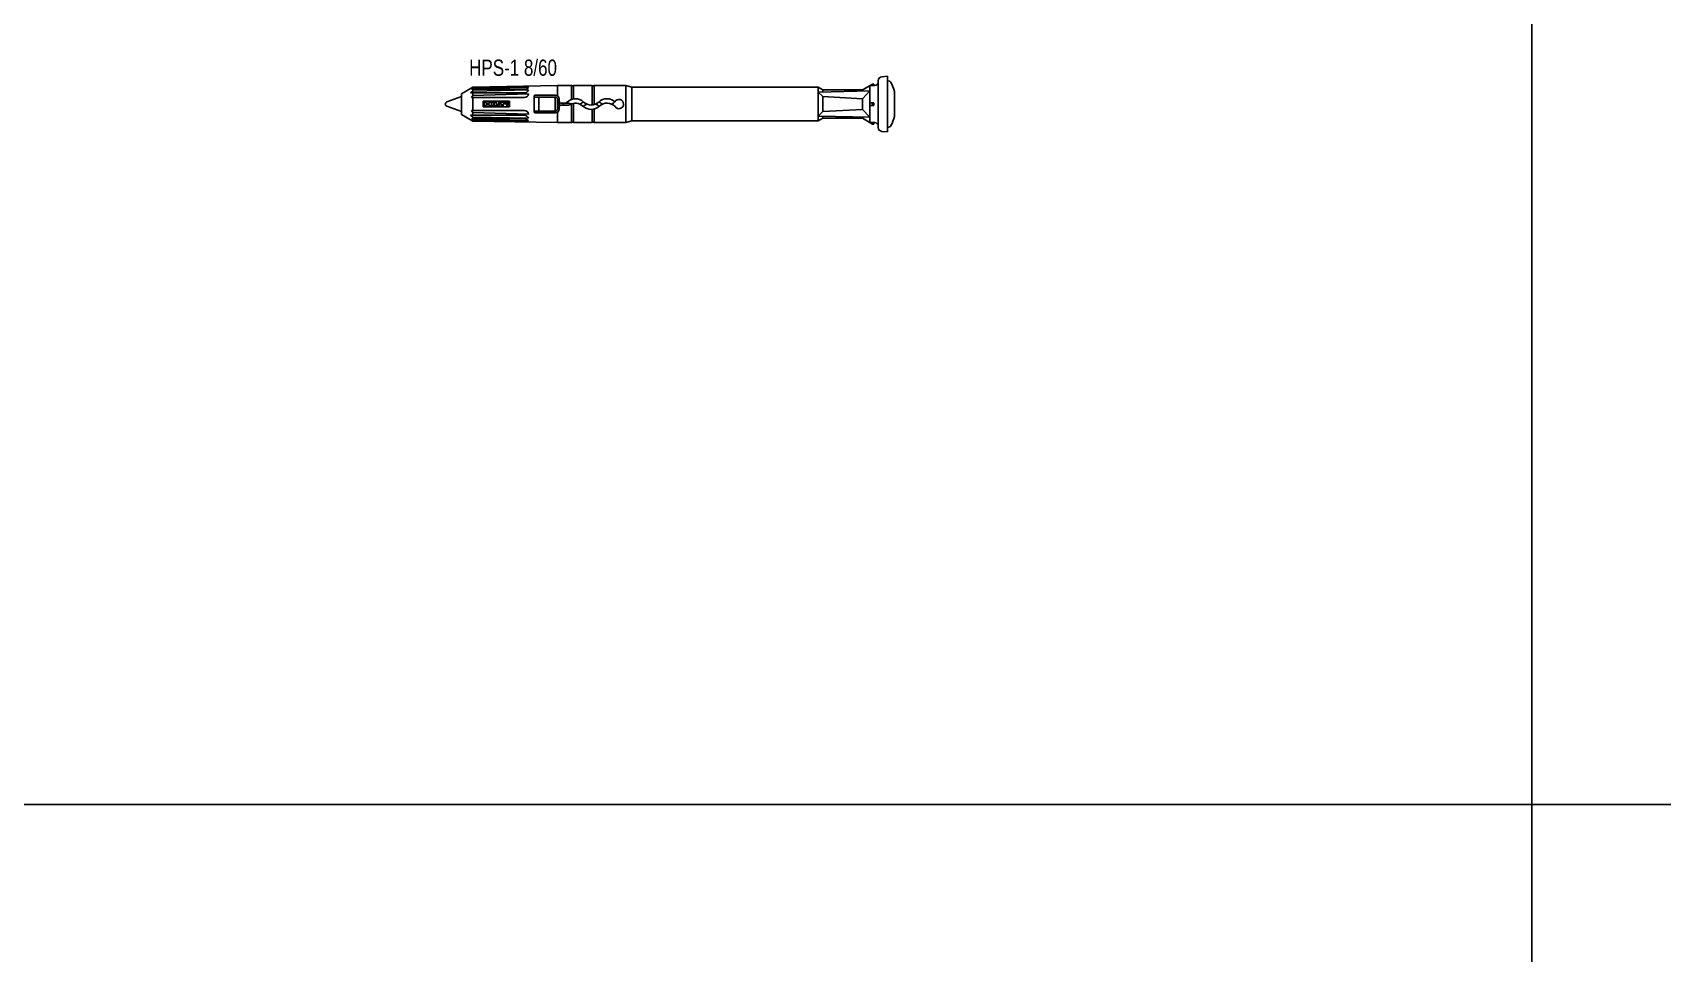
# Model space of a CAD drawing. Header units: millimetres. Extents: x 296 to 4896, y 152 to 3333.
# Drawn here: x 2972.1 to 3324, y 2169.4 to 2368.2 of the extents above; entities that cross this region are included whole.
import ezdxf

# ---------------------------------------------------------------- set-up
doc = ezdxf.new("R2010")
doc.units = ezdxf.units.MM
for name, color, linetype in [('2', 3, 'Continuous'), ('3', 4, 'Continuous'), ('5', 2, 'Continuous')]:
    doc.layers.add(name, color=color, linetype=linetype)
doc.styles.get("Standard").update_dxf_attribs({"font": 'arial.ttf'})

# ---------------------------------------------------------------- blocks, each defined once
blk = doc.blocks.new('HPS-1 8-60')
at = {"layer": '2'}
for p, q in [((-93.5, 2.25), (-91.02, 3.68)), ((-72.8, 4), (-91.02, 3.68)), ((-91.02, 3.41), (-91.02, 3.68)), ((-79, 3.63), (-91.02, 3.41)), ((-72.8, 1.79), (-72.8, 4)), ((-69.72, 4), (-72.8, 4)), ((-69.72, 4), (-69.72, 1.02)), ((-65.32, 4), (-69.28, 4)), ((-69.28, 4), (-69.28, 1.12)), ((-65.32, 4), (-65.32, -0.19)), ((-64.88, 4), (-64.88, -0.12)), ((-58, 4), (-64.88, 4)), ((-58, 4), (-58.04, -4)), ((-58, 4), (-56.69, 3.65)), ((-56.69, -3.65), (-56.69, 3.65)), ((-16.5, 3.65), (-56.69, 3.65)), ((-16.5, 3.65), (-16.5, -3.65)), ((-15.46, 3.05), (-16.5, 3.65)), ((-4.78, 4.3), (-7.14, 2.94)), ((-5.3, -4), (-5.3, 4)), ((-5.3, 4), (-4.3, 4)), ((-4.5, 4.3), (-4.78, 4.3)), ((-4.5, 4), (-4.5, 4.3)), ((-3.5, 5.09), (-3.5, -5.09)), ((-1.5, 6), (-2.77, 5.89)), ((-1.5, 0), (-1.5, 6)), ((-93.5, 2.25), (-93.5, -2.25)), ((-91.02, 2.79), (-91.52, 2.4)), ((-79.94, 2.4), (-91.52, 2.4)), ((-91.02, 3.41), (-91.35, 3.2)), ((-79.82, 3.2), (-91.35, 3.2)), ((-91.02, 1.82), (-91.35, 1.4)), ((-79.98, 1.4), (-91.35, 1.4)), ((-91.02, 2.79), (-91.02, 3.2)), ((-91.02, 2.79), (-79, 3.06)), ((-91.02, 1.82), (-91.02, 2.4)), ((-79, 2.21), (-91.02, 1.82)), ((-91.02, 0), (-91.02, 1.4)), ((-91.02, 0), (-91.02, -1.4)), ((-77.8, 1.7), (-77.8, -1.7)), ((-73.2, 1.9), (-77.6, 1.9)), ((-73.2, 1.5), (-77.6, 1.5)), ((-76.8, 1.5), (-76.8, -1.5)), ((-73.29, 1.5), (-73.29, -1.5)), ((-72.8, 1.1), (-72.8, -1.1)), ((-72.4, 1.1), (-72.4, 0)), ((-72.4, 0), (-72.4, -1.1)), ((-70.35, 0.2), (-72, 0.2)), ((-71.5, 0.2), (-71.5, -0.2)), ((-69.72, 0.06), (-69.72, -4)), ((-69.28, 0.17), (-69.28, -4)), ((-5.3, 2.83), (-16.5, 2.58)), ((-15.46, 1.63), (-16.5, 2.58)), ((-15.46, 3.05), (-15.46, 2.6)), ((-6.95, 3.05), (-15.46, 3.05)), ((-15.46, 1.63), (-15.46, -1.63)), ((-6.95, 1.14), (-15.46, 1.63)), ((-6.95, 2.79), (-6.95, 3.05)), ((-5.3, 2.83), (-6.95, 1.14)), ((-6.95, -1.14), (-6.95, 1.14)), ((-4.5, 0.3), (-5.3, 0.3)), ((-4.78, -0.3), (-4.78, 0.3)), ((-4.5, -0.3), (-4.5, 0.3)), ((-1.5, 0), (-1.5, -6)), ((-93.5, -2.25), (-91.02, -3.68)), ((-79.94, -2.4), (-91.52, -2.4)), ((-91.02, -2.79), (-91.52, -2.4)), ((-79.98, -1.4), (-91.35, -1.4)), ((-91.02, -1.82), (-91.35, -1.4)), ((-79.82, -3.2), (-91.35, -3.2)), ((-91.02, -3.41), (-91.35, -3.2)), ((-91.02, -1.82), (-91.02, -2.4)), ((-79, -2.21), (-91.02, -1.82)), ((-91.02, -2.79), (-91.02, -3.2)), ((-91.02, -2.79), (-79, -3.06)), ((-91.02, -3.41), (-91.02, -3.68)), ((-79, -3.63), (-91.02, -3.41)), ((-73.2, -1.5), (-77.6, -1.5)), ((-73.2, -1.9), (-77.6, -1.9)), ((-72.8, -1.79), (-72.8, -4)), ((-70.35, -0.2), (-72, -0.2)), ((-65.32, -1.14), (-65.32, -4)), ((-64.88, -1.08), (-64.88, -4)), ((-15.46, -1.63), (-16.5, -2.58)), ((-5.3, -2.83), (-16.5, -2.58)), ((-15.46, -3.05), (-16.5, -3.65)), ((-6.95, -1.14), (-15.46, -1.63)), ((-15.46, -2.6), (-15.46, -3.05)), ((-6.95, -3.05), (-15.46, -3.05)), ((-5.3, -2.83), (-6.95, -1.14)), ((-6.95, -3.05), (-6.95, -2.79)), ((-4.78, -4.3), (-6.95, -3.05)), ((-4.5, -0.3), (-5.3, -0.3)), ((-72.8, -4), (-91.02, -3.68)), ((-69.72, -4), (-72.8, -4)), ((-65.32, -4), (-69.28, -4)), ((-58.04, -4), (-64.88, -4)), ((-58, -4), (-56.69, -3.65)), ((-16.5, -3.65), (-56.69, -3.65)), ((-5.3, -4), (-4.28, -4)), ((-4.5, -4.3), (-4.78, -4.3)), ((-4.5, -4), (-4.5, -4.3)), ((-1.5, -6), (-2.77, -5.89))]:
    blk.add_line(p, q, dxfattribs=at)
for centre, radius, start, end in [((-79.82, 4.2), 1, 270, 325.3034), ((-69.5, 4.2), 0.3, 221.8103, 318.1897), ((-65.1, 4.2), 0.3, 221.8103, 318.1897), ((-4.3, 4.8), 0.8, 270, 0), ((-2.7, 5.09), 0.8, 95, 180), ((-79.98, 2.4), 1, 269.9986, 349.3356), ((-79.94, 3.4), 1, 269.9995, 340.2004), ((-77.6, 1.7), 0.2, 90, 270), ((-73.2, 1.1), 0.8, 0, 90), ((-73.2, 1.1), 0.4, 0, 90), ((-72, 0.6), 0.4, 180, 270), ((-71.1, 0.6), 0.4, 270, 316.8953), ((-68.91, -1.45), 2.6, 46.8677, 136.8953), ((-70.35, -0.2), 0.4, 58.9973, 90), ((-68.91, -2.2), 2.4, 46.8664, 121.0027), ((-68.91, 2.2), 2.4, 238.9973, 246.4435), ((-68.91, 2.2), 2.4, 293.5565, 312.0869), ((-65.49, -1.45), 2.6, 131.0837, 134.0768), ((-65.49, 2.2), 2.4, 226.9066, 313.0934), ((-62.07, -1.45), 2.6, 48.8158, 133.1323), ((-65.49, -1.45), 2.6, 46.8864, 48.9163), ((-62.07, 2.2), 2.4, 226.8664, 246.4435), ((-62.07, -2.2), 2.4, 43.849, 133.1336), ((-62.07, 2.2), 2.4, 293.5565, 315.3045), ((-59.5, 0), 1, 212.5052, 149.5524), ((-79.98, -2.4), 1, 10.6644, 90.0014), ((-79.94, -3.4), 1, 19.7996, 90.0005), ((-79.82, -4.2), 1, 34.6966, 90), ((-77.6, -1.7), 0.2, 90, 180), ((-77.6, -1.7), 0.2, 180, 270), ((-73.2, -1.1), 0.4, 270, 0), ((-73.2, -1.1), 0.8, 270, 0), ((-72, -0.6), 0.4, 90, 180), ((-70.35, 0.2), 0.4, 270, 301.0027), ((-65.49, 1.45), 2.6, 226.9049, 313.0951), ((-68.91, 1.45), 2.6, 311.0837, 317.2299), ((-65.49, -2.2), 2.4, 113.5565, 128.9462), ((-65.49, -2.2), 2.4, 46.8864, 66.4435), ((-62.07, 1.45), 2.6, 226.8864, 228.9163), ((-69.5, -4.2), 0.3, 41.8103, 138.1897), ((-65.1, -4.2), 0.3, 41.8103, 138.1897), ((-4.3, -4.8), 0.8, 0, 90), ((-2.7, -5.09), 0.8, 180, 265)]:
    blk.add_arc(centre, radius, start, end, dxfattribs=at)
at = {"layer": '3'}
for p, q in [((-88.84, -0.6), (-88.84, 0.63)), ((-88.84, 0.63), (-83.15, 0.63)), ((-88.63, -0.39), (-88.63, 0.42)), ((-88.63, 0.42), (-88.25, 0.42)), ((-88.25, 0.18), (-88.25, 0.42)), ((-88.25, 0.18), (-87.43, 0.18)), ((-87.43, 0.42), (-87.05, 0.42)), ((-87.43, 0.18), (-87.43, 0.42)), ((-87.05, -0.39), (-87.05, 0.42)), ((-86.93, 0.42), (-86.55, 0.42)), ((-86.93, -0.39), (-86.93, 0.42)), ((-86.55, -0.39), (-86.55, 0.42)), ((-86.43, 0.42), (-86.04, 0.42)), ((-86.43, -0.39), (-86.43, 0.42)), ((-86.04, -0.06), (-86.04, 0.42)), ((-85.54, 0.42), (-83.86, 0.42)), ((-85.54, 0.09), (-85.54, 0.42)), ((-85.54, 0.09), (-84.89, 0.09)), ((-84.89, -0.39), (-84.89, 0.09)), ((-84.51, -0.39), (-84.51, 0.09)), ((-84.51, 0.09), (-83.86, 0.09)), ((-83.86, 0.09), (-83.86, 0.42)), ((-83.74, 0.42), (-83.36, 0.42)), ((-83.74, -0.39), (-83.74, 0.42)), ((-83.36, -0.39), (-83.36, 0.42)), ((-83.15, -0.6), (-83.15, 0.63)), ((-88.84, -0.6), (-83.15, -0.6)), ((-88.63, -0.39), (-88.25, -0.39)), ((-88.25, -0.39), (-88.25, -0.15)), ((-88.25, -0.15), (-87.43, -0.15)), ((-87.43, -0.15), (-87.43, -0.39)), ((-87.43, -0.39), (-87.05, -0.39)), ((-86.93, -0.39), (-86.55, -0.39)), ((-86.43, -0.39), (-85.27, -0.39)), ((-85.27, -0.06), (-86.04, -0.06)), ((-85.27, -0.39), (-85.27, -0.06)), ((-84.89, -0.39), (-84.51, -0.39)), ((-83.74, -0.39), (-83.36, -0.39))]:
    blk.add_line(p, q, dxfattribs=at)
at = {"layer": '5'}
for p, q in [((-93.5, 1.62), (-96.67, 0.47)), ((0, 0), (0, 2.69)), ((0, 0), (0, -2.69)), ((-96.67, -0.47), (-93.5, -1.62))]:
    blk.add_line(p, q, dxfattribs=at)
for centre, radius, start, end in [((-1.35, 4.35), 0.647, 27.7354, 103.1618), ((-9.63, 0), 10, 15.6215, 27.7354), ((-96.5, 0), 0.5, 110, 250), ((-9.63, 0), 10, 332.2646, 344.3785), ((-1.35, -4.35), 0.647, 256.8382, 332.2646)]:
    blk.add_arc(centre, radius, start, end, dxfattribs=at)

msp = doc.modelspace()

# ---------------------------------------------------------------- linework, layer by layer
at = {"color": 18, "true_color": 0x000000}
for points in [[(3295.77, 2201.55), (3895.77, 2201.55), (3895.77, 3133.26), (3295.77, 3133.26)], [(2894.01, 2201.55), (3295.77, 2201.55), (3295.77, 2731.34), (2894.01, 2731.34)], [(2595.77, 2001.55), (3295.77, 2001.55), (3295.77, 2201.55), (2595.77, 2201.55)], [(3295.77, 2001.55), (3895.77, 2001.55), (3895.77, 2201.55), (3295.77, 2201.55)]]:
    msp.add_lwpolyline(points, close=True, dxfattribs=at)

# ---------------------------------------------------------------- block references
msp.add_blockref('HPS-1 8-60', (3158.17, 2352.79))

# ---------------------------------------------------------------- texts
at = {"layer": '3', "width": 0.75}
msp.add_text('HPS-1 8/60', height=3.5, dxfattribs=at).set_placement((3066.33, 2358.9))

doc.saveas('drawing.dxf')
